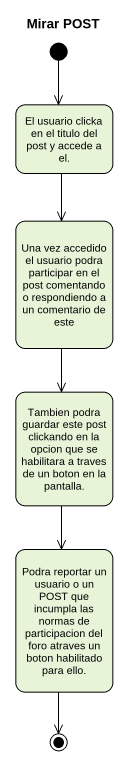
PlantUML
@startuml
title Mirar POST
hide empty description
state "El usuario clicka en el titulo del post y accede a el." as El_usuario_clicka_en_el
state "Una vez accedido el usuario podra participar en el post comentando o respondiendo a un comentario de este" as Una_vez_accedido_el_usuario
state "Tambien podra guardar este post clickando en la opcion que se habilitara a traves de un boton en la pantalla." as Tambien_podra_guardar_este
state "Podra reportar un usuario o un POST que incumpla las normas de participacion del foro atraves un boton habilitado para ello." as Podra_reportar_un_usuario_o
[*] --> El_usuario_clicka_en_el
El_usuario_clicka_en_el --> Una_vez_accedido_el_usuario
Una_vez_accedido_el_usuario --> Tambien_podra_guardar_este
Tambien_podra_guardar_este --> Podra_reportar_un_usuario_o
Podra_reportar_un_usuario_o --> [*]
@enduml
